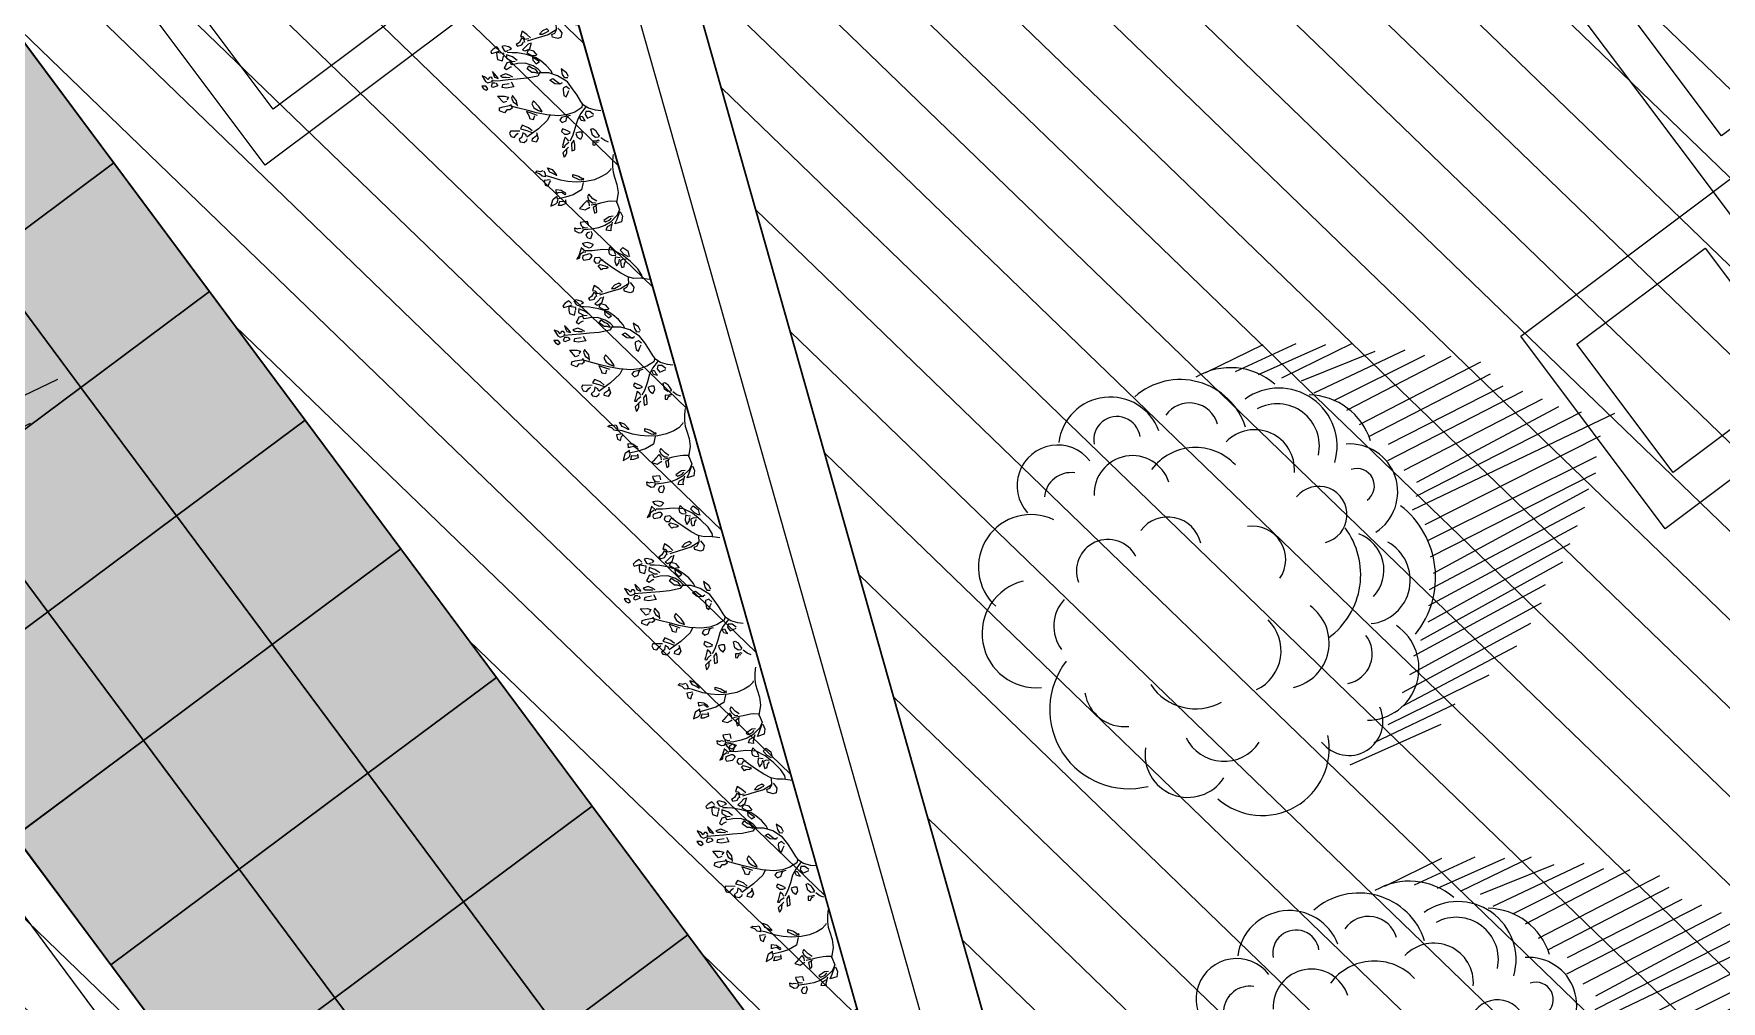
# Model space of a CAD drawing. Header units: millimetres. Extents: x 60.6 to 115.2, y 47.4 to 73.6.
# Drawn here: x 71.771 to 75.982, y 52.344 to 54.758 of the extents above; entities that cross this region are included whole.
import ezdxf

# ---------------------------------------------------------------- set-up
doc = ezdxf.new("R2010")
doc.units = ezdxf.units.MM
for name, color, linetype in [('3', 4, 'Continuous'), ('sculptures', 7, 'Continuous'), ('tree 3', 96, 'Continuous'), ('trees', 118, 'Continuous')]:
    doc.layers.add(name, color=color, linetype=linetype)
doc.layers.add('hatch 3', color=7, linetype='Continuous', true_color=0x57792a)
doc.layers.add('paving', color=251, linetype='Continuous', lineweight=30)
doc.layers.add('road', color=7, linetype='Continuous', lineweight=30)
doc.styles.get("Standard").update_dxf_attribs({"font": 'arial.ttf'})
pattern_1 = [(136, (-529.26526, -497.64566), (-0.110277016, -0.114195193), [])]

# ---------------------------------------------------------------- blocks, each defined once
blk = doc.blocks.new('ghgh')
at = {"layer": 'paving'}
h = blk.add_hatch(color=9, dxfattribs=at)
h.set_gradient(color1=(183, 211, 215), color2=(232, 241, 242), rotation=45, one_color=1, tint=0.93, name='SPHERICAL')
h.paths.add_polyline_path([(697.662, 576.0504), (698.062, 576.0504), (698.062, 576.4504), (697.662, 576.4504)])
h = blk.add_hatch(color=9, dxfattribs=at)
h.set_gradient(color1=(183, 211, 215), color2=(232, 241, 242), rotation=45, one_color=1, tint=0.93, name='SPHERICAL')
h.paths.add_polyline_path([(698.062, 576.0504), (698.462, 576.0504), (698.462, 576.4504), (698.062, 576.4504)])
h = blk.add_hatch(color=9, dxfattribs=at)
h.set_gradient(color1=(183, 211, 215), color2=(232, 241, 242), rotation=45, one_color=1, tint=0.93, name='SPHERICAL')
h.paths.add_polyline_path([(698.462, 576.0504), (698.862, 576.0504), (698.862, 576.4504), (698.462, 576.4504)])
for points in [[(697.662, 576.0504), (698.062, 576.0504), (698.062, 576.4504), (697.662, 576.4504)], [(698.062, 576.0504), (698.462, 576.0504), (698.462, 576.4504), (698.062, 576.4504)], [(698.462, 576.0504), (698.862, 576.0504), (698.862, 576.4504), (698.462, 576.4504)]]:
    blk.add_lwpolyline(points, close=True, dxfattribs=at)
blk = doc.blocks.new('SHADOW2')
at = {"color": 250}
for p, q in [((6.317, -0.452), (7.12, -1.952)), ((6.379, -1.246), (7.182, -2.834)), ((6.317, -1.864), (7.182, -3.628)), ((6.256, -2.481), (7.243, -4.334)), ((6.194, -3.011), (7.058, -4.951)), ((5.885, -3.364), (7.12, -5.745)), ((5.7, -3.893), (6.996, -6.275)), ((5.453, -4.246), (6.996, -6.98)), ((5.083, -4.599), (6.873, -7.774)), ((-3.992, -4.687), (-2.819, -7.069)), ((4.774, -4.863), (6.564, -8.039)), ((-3.375, -5.304), (-2.264, -7.422)), ((4.157, -5.393), (6.132, -8.921)), ((4.589, -5.393), (6.256, -8.392)), ((-2.881, -5.657), (-1.461, -8.304)), ((-2.387, -6.01), (-0.659, -9.009)), ((-2.017, -6.01), (-0.041, -9.362)), ((3.91, -5.834), (5.947, -9.451)), ((-1.523, -6.186), (0.514, -9.627)), ((2.86, -6.098), (5.638, -11.391)), ((3.231, -6.186), (5.638, -10.509)), ((3.601, -6.186), (5.762, -9.892)), ((-1.029, -6.275), (1.008, -9.715)), ((-0.597, -6.451), (1.626, -10.156)), ((2.49, -6.451), (5.021, -11.038)), ((-0.103, -6.628), (2.119, -10.333)), ((0.329, -6.628), (2.613, -10.509)), ((0.761, -6.628), (3.107, -10.686)), ((1.193, -6.716), (3.601, -10.774)), ((1.626, -6.628), (4.033, -10.95)), ((2.058, -6.539), (4.465, -10.95))]:
    blk.add_line(p, q, dxfattribs=at)
blk = doc.blocks.new('6343')
at = {"color": 92, "linetype": 'Continuous'}
for p, q in [((687.8927, 609.2989), (687.8863, 609.2946)), ((687.8926, 609.2881), (687.8927, 609.2989)), ((687.9187, 609.298), (687.9044, 609.2894)), ((687.9147, 609.2886), (687.9187, 609.298)), ((687.8267, 609.2425), (687.8317, 609.2549)), ((687.8317, 609.2549), (687.839, 609.2543)), ((687.8521, 609.2451), (687.8681, 609.2595)), ((687.8681, 609.2595), (687.8684, 609.2421)), ((687.8863, 609.2946), (687.8827, 609.2881)), ((687.8827, 609.2881), (687.8864, 609.2836)), ((687.8864, 609.2836), (687.8925, 609.2879)), ((687.8925, 609.2755), (687.8903, 609.2707)), ((687.8903, 609.2707), (687.895, 609.2581)), ((687.9001, 609.2728), (687.8925, 609.2755)), ((687.895, 609.2581), (687.9007, 609.2626)), ((687.9004, 609.2654), (687.9001, 609.2728)), ((687.9044, 609.2894), (687.9011, 609.2836)), ((687.9011, 609.2836), (687.9043, 609.2731)), ((687.9043, 609.2731), (687.9098, 609.2716)), ((687.9092, 609.2834), (687.9147, 609.2886)), ((687.9149, 609.2798), (687.9092, 609.2834)), ((687.911, 609.2718), (687.9151, 609.275)), ((687.9154, 609.2669), (687.9123, 609.2576)), ((687.9133, 609.2578), (687.9238, 609.2669)), ((687.9151, 609.275), (687.9149, 609.2798)), ((687.9196, 609.269), (687.9154, 609.2669)), ((687.9297, 609.2723), (687.9196, 609.269)), ((687.9238, 609.2669), (687.9297, 609.2723)), ((687.9597, 609.2598), (687.956, 609.2472)), ((687.9684, 609.2614), (687.9597, 609.2598)), ((687.9772, 609.2619), (687.9684, 609.2614)), ((687.9746, 609.2438), (687.9772, 609.2619)), ((687.9794, 609.2764), (687.9747, 609.2745)), ((687.9747, 609.2745), (687.9778, 609.2627)), ((687.9778, 609.2627), (687.9812, 609.2537)), ((687.9854, 609.2706), (687.9794, 609.2764)), ((687.9846, 609.2551), (687.9912, 609.2614)), ((687.9912, 609.2614), (687.9854, 609.2706)), ((687.7672, 609.2259), (687.7653, 609.2179)), ((687.7653, 609.2179), (687.7729, 609.2117)), ((687.7753, 609.2297), (687.7672, 609.2259)), ((687.7809, 609.2273), (687.7753, 609.2297)), ((687.7805, 609.2038), (687.7809, 609.2273)), ((687.8343, 609.2366), (687.8267, 609.2425)), ((687.8339, 609.2289), (687.8343, 609.2366)), ((687.8382, 609.2233), (687.8339, 609.2289)), ((687.8482, 609.2274), (687.8382, 609.2233)), ((687.839, 609.2543), (687.8416, 609.2457)), ((687.8416, 609.2457), (687.8446, 609.2295)), ((687.8446, 609.2295), (687.846, 609.2268)), ((687.8538, 609.2206), (687.8463, 609.2097)), ((687.8551, 609.2371), (687.8521, 609.2451)), ((687.8633, 609.2251), (687.8538, 609.2206)), ((687.8567, 609.2119), (687.8699, 609.2224)), ((687.8658, 609.2322), (687.8591, 609.2367)), ((687.8699, 609.2224), (687.8633, 609.2251)), ((687.8684, 609.2421), (687.8658, 609.2322)), ((687.8882, 609.2379), (687.8898, 609.2484)), ((687.8914, 609.2191), (687.8882, 609.2379)), ((687.8898, 609.2484), (687.8972, 609.2467)), ((687.9034, 609.2255), (687.8914, 609.2191)), ((687.8972, 609.2467), (687.9, 609.2306)), ((687.9154, 609.2382), (687.9149, 609.2279)), ((687.9156, 609.2468), (687.9154, 609.2382)), ((687.9154, 609.2215), (687.9193, 609.229)), ((687.9191, 609.2519), (687.9156, 609.2468)), ((687.9234, 609.2389), (687.9191, 609.2519)), ((687.9193, 609.229), (687.9234, 609.2389)), ((687.9385, 609.243), (687.9344, 609.2371)), ((687.9344, 609.2371), (687.9379, 609.2323)), ((687.9379, 609.2323), (687.9411, 609.2275)), ((687.945, 609.2392), (687.9385, 609.243)), ((687.9411, 609.2275), (687.9413, 609.2251)), ((687.951, 609.2366), (687.945, 609.2392)), ((687.9455, 609.2236), (687.9531, 609.2279)), ((687.9531, 609.2279), (687.951, 609.2366)), ((687.9624, 609.2372), (687.9549, 609.2231)), ((687.9549, 609.2231), (687.9556, 609.2156)), ((687.956, 609.2472), (687.9677, 609.2447)), ((687.9573, 609.2105), (687.9661, 609.2222)), ((687.9712, 609.2371), (687.9624, 609.2372)), ((687.9661, 609.2222), (687.9712, 609.2371)), ((687.9694, 609.2442), (687.9746, 609.2438)), ((687.982, 609.2434), (687.9798, 609.2386)), ((687.9798, 609.2386), (687.9826, 609.232)), ((687.9917, 609.249), (687.982, 609.2434)), ((687.9836, 609.2299), (687.9864, 609.2248)), ((687.9864, 609.2248), (687.9908, 609.2314)), ((687.9908, 609.2314), (687.9936, 609.2432)), ((687.9936, 609.2432), (687.9917, 609.249)), ((687.9971, 609.2127), (687.993, 609.2095)), ((688.0023, 609.2048), (687.9971, 609.2127)), ((688.0921, 609.2244), (688.0971, 609.2265)), ((688.0947, 609.2111), (688.0921, 609.2244)), ((688.0956, 609.2418), (688.0989, 609.2342)), ((688.104, 609.2364), (688.0956, 609.2418)), ((688.0971, 609.2265), (688.1044, 609.2262)), ((688.0989, 609.2342), (688.1083, 609.2335)), ((688.1197, 609.2319), (688.104, 609.2364)), ((688.1044, 609.2262), (688.1091, 609.213)), ((688.1083, 609.2335), (688.1146, 609.2244)), ((688.1091, 609.213), (688.1094, 609.2076)), ((688.1122, 609.221), (688.1142, 609.2203)), ((688.1142, 609.2203), (688.1236, 609.2311)), ((688.1236, 609.2311), (688.1197, 609.2319)), ((688.123, 609.2113), (688.1279, 609.2218)), ((688.1279, 609.2218), (688.1357, 609.2272)), ((688.1376, 609.2158), (688.1354, 609.2073)), ((688.1357, 609.2272), (688.1376, 609.2158)), ((687.7545, 609.203), (687.7528, 609.1928)), ((687.7528, 609.1928), (687.7582, 609.1867)), ((687.7532, 609.1633), (687.7557, 609.1734)), ((687.7598, 609.2059), (687.7545, 609.203)), ((687.7557, 609.1734), (687.7623, 609.1723)), ((687.7582, 609.1867), (687.7612, 609.1855)), ((687.7659, 609.1986), (687.7598, 609.2059)), ((687.7623, 609.1723), (687.7688, 609.1628)), ((687.7763, 609.1968), (687.7659, 609.1986)), ((687.767, 609.1874), (687.7721, 609.1892)), ((687.7721, 609.1892), (687.7763, 609.1968)), ((687.7729, 609.2117), (687.7761, 609.2077)), ((687.7826, 609.1866), (687.7774, 609.1743)), ((687.7813, 609.1733), (687.7891, 609.1826)), ((687.7869, 609.2025), (687.7826, 609.1866)), ((687.7954, 609.1977), (687.7869, 609.2025)), ((687.7891, 609.1826), (687.7954, 609.1977)), ((687.8119, 609.1795), (687.81, 609.1696)), ((687.8179, 609.1809), (687.8119, 609.1795)), ((687.8297, 609.1869), (687.8179, 609.1809)), ((687.8199, 609.1597), (687.8297, 609.1869)), ((687.8487, 609.1743), (687.8388, 609.1687)), ((687.8428, 609.2099), (687.8567, 609.2119)), ((687.8566, 609.17), (687.8487, 609.1743)), ((687.9271, 609.1671), (687.9273, 609.1739)), ((687.9273, 609.1739), (687.9365, 609.186)), ((687.9376, 609.1722), (687.9352, 609.1652)), ((687.9365, 609.186), (687.9441, 609.1811)), ((687.9441, 609.1811), (687.9376, 609.1722)), ((687.9575, 609.1718), (687.9487, 609.1629)), ((687.9541, 609.1557), (687.9657, 609.1727)), ((687.9657, 609.1727), (687.9575, 609.1718)), ((687.9764, 609.1867), (687.9695, 609.174)), ((687.9695, 609.174), (687.9707, 609.1628)), ((687.9837, 609.1825), (687.9764, 609.1867)), ((687.9802, 609.1912), (687.9839, 609.1969)), ((687.9854, 609.18), (687.9802, 609.1912)), ((687.9804, 609.169), (687.9837, 609.1825)), ((687.9839, 609.1969), (687.9909, 609.1897)), ((688.0014, 609.1754), (687.9854, 609.18)), ((687.9909, 609.1897), (687.9988, 609.1822)), ((687.993, 609.2095), (687.996, 609.1986)), ((687.996, 609.1986), (688.003, 609.1944)), ((687.9988, 609.1822), (688.0002, 609.1781)), ((688.0018, 609.1915), (688.0101, 609.1939)), ((688.0126, 609.1995), (688.0023, 609.2048)), ((688.0168, 609.1969), (688.0099, 609.1911)), ((688.0099, 609.1911), (688.0117, 609.1813)), ((688.0101, 609.1939), (688.0126, 609.1995)), ((688.0135, 609.1773), (688.0222, 609.1868)), ((688.0171, 609.2026), (688.0168, 609.1969)), ((688.03, 609.1982), (688.0171, 609.2026)), ((688.0222, 609.1868), (688.03, 609.1982)), ((688.0688, 609.1799), (688.0784, 609.1881)), ((688.0711, 609.1771), (688.0688, 609.1799)), ((688.0719, 609.1674), (688.0711, 609.1771)), ((688.0791, 609.1721), (688.0762, 609.167)), ((688.0784, 609.1881), (688.0824, 609.1838)), ((688.0824, 609.1838), (688.0791, 609.1721)), ((688.0911, 609.199), (688.0855, 609.1946)), ((688.0855, 609.1946), (688.086, 609.1859)), ((688.086, 609.1859), (688.0936, 609.1829)), ((688.0984, 609.1964), (688.0911, 609.199)), ((688.0923, 609.1774), (688.0996, 609.1855)), ((688.0936, 609.1829), (688.094, 609.1758)), ((688.1031, 609.2039), (688.0947, 609.2111)), ((688.0996, 609.1855), (688.0984, 609.1964)), ((688.1081, 609.208), (688.1031, 609.2039)), ((688.1249, 609.2067), (688.123, 609.2113)), ((688.1324, 609.2005), (688.1249, 609.2067)), ((688.1354, 609.2073), (688.1329, 609.2014)), ((687.6464, 609.1404), (687.6432, 609.1331)), ((687.6432, 609.1331), (687.6527, 609.1299)), ((687.6576, 609.1428), (687.6464, 609.1404)), ((687.6527, 609.1299), (687.6567, 609.1268)), ((687.6597, 609.1281), (687.6576, 609.1428)), ((687.6671, 609.141), (687.6685, 609.1483)), ((687.6743, 609.1405), (687.6671, 609.141)), ((687.6685, 609.1483), (687.6743, 609.1547)), ((687.6743, 609.1547), (687.6778, 609.1641)), ((687.682, 609.1442), (687.6743, 609.1405)), ((687.6758, 609.123), (687.6782, 609.1287)), ((687.6778, 609.1641), (687.6814, 609.1605)), ((687.6782, 609.1287), (687.689, 609.1353)), ((687.6814, 609.1605), (687.6801, 609.1524)), ((687.6801, 609.1524), (687.6825, 609.1456)), ((687.689, 609.1353), (687.6847, 609.1234)), ((687.7621, 609.1579), (687.7532, 609.1633)), ((687.7772, 609.1626), (687.7621, 609.1579)), ((687.7688, 609.1628), (687.7711, 609.1615)), ((687.81, 609.1696), (687.8196, 609.1665)), ((687.833, 609.1593), (687.8287, 609.1487)), ((687.8301, 609.1485), (687.8426, 609.1568)), ((687.8388, 609.1687), (687.833, 609.1593)), ((687.8426, 609.1568), (687.8566, 609.17)), ((687.8988, 609.1166), (687.9077, 609.1288)), ((687.9077, 609.1288), (687.9117, 609.1215)), ((687.9248, 609.1583), (687.9271, 609.1671)), ((687.9344, 609.165), (687.9248, 609.1583)), ((687.9487, 609.1629), (687.9544, 609.1548)), ((687.9704, 609.1607), (687.9804, 609.169)), ((688.0225, 609.1549), (688.0226, 609.1475)), ((688.0309, 609.1476), (688.0225, 609.1549)), ((688.0226, 609.1475), (688.0278, 609.1378)), ((688.0278, 609.1378), (688.0306, 609.1319)), ((688.0356, 609.1368), (688.0309, 609.1476)), ((688.0314, 609.1312), (688.0356, 609.1368)), ((688.0741, 609.164), (688.0719, 609.1674)), ((688.0778, 609.1658), (688.0741, 609.164)), ((688.0818, 609.1323), (688.0748, 609.1295)), ((688.0748, 609.1295), (688.0767, 609.1239)), ((688.0893, 609.1471), (688.0784, 609.1426)), ((688.0784, 609.1426), (688.0858, 609.1368)), ((688.0917, 609.1327), (688.0818, 609.1323)), ((688.0858, 609.1368), (688.0954, 609.1349)), ((688.1003, 609.1463), (688.0893, 609.1471)), ((688.0951, 609.1261), (688.0917, 609.1327)), ((688.0987, 609.1337), (688.1003, 609.1463)), ((688.1057, 609.1549), (688.1045, 609.1441)), ((688.1086, 609.1612), (688.1057, 609.1549)), ((688.1064, 609.1442), (688.1144, 609.1481)), ((688.107, 609.1238), (688.1177, 609.1333)), ((688.1177, 609.1626), (688.1086, 609.1612)), ((688.1144, 609.1481), (688.1259, 609.1592)), ((688.1259, 609.1592), (688.1177, 609.1626)), ((688.1177, 609.1333), (688.1249, 609.1268)), ((687.5934, 609.1263), (687.5997, 609.1138)), ((687.6089, 609.1223), (687.5934, 609.1263)), ((687.595, 609.1073), (687.6058, 609.1041)), ((687.5954, 609.1), (687.595, 609.1073)), ((687.5999, 609.089), (687.5954, 609.1)), ((687.5997, 609.1138), (687.6038, 609.1098)), ((687.6094, 609.0902), (687.5999, 609.089)), ((687.6038, 609.1098), (687.6098, 609.1088)), ((687.6058, 609.1041), (687.6052, 609.0956)), ((687.6052, 609.0956), (687.6057, 609.089)), ((687.6103, 609.121), (687.6089, 609.1223)), ((687.618, 609.1107), (687.6103, 609.121)), ((687.6113, 609.1103), (687.618, 609.1107)), ((687.622, 609.0915), (687.6268, 609.0977)), ((687.6252, 609.0894), (687.622, 609.0915)), ((687.6248, 609.1128), (687.6354, 609.1132)), ((687.6266, 609.1079), (687.6248, 609.1128)), ((687.628, 609.099), (687.6266, 609.1079)), ((687.6268, 609.0977), (687.628, 609.099)), ((687.6298, 609.0957), (687.6271, 609.0901)), ((687.6338, 609.1005), (687.6298, 609.0957)), ((687.6354, 609.1132), (687.6338, 609.1005)), ((687.6729, 609.113), (687.6694, 609.1126)), ((687.6708, 609.1134), (687.6758, 609.123)), ((687.6847, 609.1234), (687.6729, 609.113)), ((687.727, 609.0965), (687.7161, 609.0933)), ((687.7161, 609.0933), (687.7187, 609.0904)), ((687.7187, 609.0904), (687.726, 609.0869)), ((687.726, 609.0869), (687.7373, 609.0866)), ((687.7409, 609.0823), (687.727, 609.0965)), ((687.7411, 609.0978), (687.7408, 609.0927)), ((687.7408, 609.0927), (687.7468, 609.0896)), ((687.7463, 609.0963), (687.7411, 609.0978)), ((687.7594, 609.0929), (687.7463, 609.0963)), ((687.7468, 609.0896), (687.7532, 609.0816)), ((687.7657, 609.0909), (687.7594, 609.0929)), ((687.7601, 609.0847), (687.7657, 609.0909)), ((687.7801, 609.1), (687.7735, 609.0924)), ((687.7735, 609.0924), (687.7736, 609.0849)), ((687.777, 609.0778), (687.7821, 609.087)), ((687.7863, 609.0977), (687.7801, 609.1)), ((687.7821, 609.087), (687.7863, 609.0977)), ((687.8083, 609.1043), (687.8022, 609.0982)), ((687.8022, 609.0982), (687.8063, 609.0884)), ((687.8063, 609.0884), (687.8132, 609.0874)), ((687.8145, 609.1003), (687.8083, 609.1043)), ((687.8132, 609.0874), (687.8174, 609.0844)), ((687.8178, 609.086), (687.8145, 609.1003)), ((687.8701, 609.094), (687.866, 609.0881)), ((687.866, 609.0881), (687.8754, 609.0843)), ((687.8837, 609.096), (687.8701, 609.094)), ((687.8883, 609.0958), (687.8837, 609.096)), ((687.8857, 609.0801), (687.8921, 609.088)), ((687.8921, 609.088), (687.8883, 609.0958)), ((687.8981, 609.1051), (687.8988, 609.1166)), ((687.9016, 609.0982), (687.8981, 609.1051)), ((687.9117, 609.1215), (687.8993, 609.1053)), ((687.8993, 609.1053), (687.8994, 609.1005)), ((687.9223, 609.0979), (687.9144, 609.0929)), ((687.9144, 609.0929), (687.9147, 609.0844)), ((687.9168, 609.0829), (687.9264, 609.0876)), ((687.9359, 609.101), (687.9223, 609.0979)), ((687.9264, 609.0876), (687.9359, 609.101)), ((688.0118, 609.1089), (688.0155, 609.1227)), ((688.0143, 609.1016), (688.0118, 609.1089)), ((688.0258, 609.0994), (688.0143, 609.1016)), ((688.0155, 609.1227), (688.0218, 609.1242)), ((688.0218, 609.1242), (688.0252, 609.1168)), ((688.0252, 609.1168), (688.0335, 609.1124)), ((688.0332, 609.1049), (688.0258, 609.0994)), ((688.0376, 609.109), (688.0332, 609.1049)), ((688.0767, 609.1239), (688.0846, 609.1229)), ((688.0846, 609.1229), (688.0909, 609.1182)), ((688.0943, 609.1186), (688.0951, 609.1261)), ((688.1014, 609.1128), (688.107, 609.1238)), ((688.1054, 609.1121), (688.1018, 609.1105)), ((688.116, 609.1142), (688.1054, 609.1121)), ((688.1249, 609.1268), (688.116, 609.1142)), ((687.5259, 609.0559), (687.5314, 609.0661)), ((687.527, 609.0508), (687.5259, 609.0559)), ((687.5337, 609.0459), (687.527, 609.0508)), ((687.5314, 609.0661), (687.5398, 609.0667)), ((687.5407, 609.0479), (687.5337, 609.0459)), ((687.5398, 609.0667), (687.5371, 609.0609)), ((687.5371, 609.0609), (687.5391, 609.0559)), ((687.5391, 609.0559), (687.5381, 609.0506)), ((687.542, 609.0473), (687.5398, 609.0412)), ((687.5456, 609.0507), (687.542, 609.0473)), ((687.553, 609.0533), (687.5456, 609.0507)), ((687.5551, 609.0349), (687.553, 609.0533)), ((687.5878, 609.0549), (687.5844, 609.0411)), ((687.592, 609.0508), (687.5878, 609.0549)), ((687.5987, 609.0448), (687.592, 609.0508)), ((687.6079, 609.0361), (687.5987, 609.0448)), ((687.6581, 609.0507), (687.6591, 609.0555)), ((687.6623, 609.0439), (687.6581, 609.0507)), ((687.6634, 609.0494), (687.659, 609.044)), ((687.6591, 609.0555), (687.6665, 609.072)), ((687.6685, 609.0577), (687.6634, 609.0494)), ((687.6665, 609.072), (687.6727, 609.0719)), ((687.6727, 609.0719), (687.6685, 609.0577)), ((687.7497, 609.075), (687.7314, 609.074)), ((687.7314, 609.074), (687.7341, 609.0665)), ((687.7341, 609.0665), (687.7477, 609.067)), ((687.7477, 609.067), (687.7582, 609.0691)), ((687.7581, 609.0696), (687.7497, 609.075)), ((687.7557, 609.0817), (687.7601, 609.0847)), ((687.7599, 609.0528), (687.7652, 609.0598)), ((687.7683, 609.0483), (687.7599, 609.0528)), ((687.7652, 609.0598), (687.7743, 609.0632)), ((687.7791, 609.0494), (687.7683, 609.0483)), ((687.7736, 609.0849), (687.7763, 609.0781)), ((687.7765, 609.0633), (687.7793, 609.0555)), ((687.7793, 609.0555), (687.7791, 609.0494)), ((687.8054, 609.0405), (687.8076, 609.0505)), ((687.8105, 609.0446), (687.807, 609.0416)), ((687.8076, 609.0505), (687.8164, 609.0547)), ((687.8184, 609.0485), (687.8105, 609.0446)), ((687.8164, 609.0547), (687.8184, 609.0485)), ((687.8202, 609.0773), (687.8178, 609.086)), ((687.8754, 609.0843), (687.8818, 609.0813)), ((687.5124, 609.028), (687.5135, 609.0344)), ((687.5243, 609.0238), (687.5124, 609.028)), ((687.5135, 609.0344), (687.5209, 609.038)), ((687.5209, 609.038), (687.5281, 609.034)), ((687.5314, 609.0264), (687.5243, 609.0238)), ((687.5281, 609.034), (687.5299, 609.0289)), ((687.5398, 609.0412), (687.5405, 609.0355)), ((687.5446, 609.0318), (687.5551, 609.0349)), ((687.5904, 609.0206), (687.5758, 609.0173)), ((687.5758, 609.0173), (687.5787, 609.0121)), ((687.5787, 609.0121), (687.5964, 609.0133)), ((687.5844, 609.0411), (687.5888, 609.0336)), ((687.5888, 609.0336), (687.5912, 609.0294)), ((687.5959, 609.0117), (687.5904, 609.0206)), ((687.5945, 609.0304), (687.6017, 609.0313)), ((687.6017, 609.0313), (687.6079, 609.0361)), ((687.6098, 609.0325), (687.6021, 609.0229)), ((687.6021, 609.0229), (687.6024, 609.0154)), ((687.6057, 609.0118), (687.6121, 609.0217)), ((687.6174, 609.0353), (687.6098, 609.0325)), ((687.6121, 609.0217), (687.6232, 609.032)), ((687.6232, 609.032), (687.6174, 609.0353)), ((687.7465, 609.0216), (687.7455, 609.0167)), ((687.7455, 609.0167), (687.7529, 609.0126)), ((687.7559, 609.0216), (687.7465, 609.0216)), ((687.7529, 609.0126), (687.7541, 609.008)), ((687.7554, 609.0138), (687.7559, 609.0216)), ((687.758, 609.0082), (687.7554, 609.0138)), ((687.7564, 609.0049), (687.758, 609.0082)), ((687.765, 609.015), (687.7708, 609.0226)), ((687.766, 609.0079), (687.765, 609.015)), ((687.7705, 609.0057), (687.766, 609.0079)), ((687.7769, 609.0116), (687.7696, 609.0065)), ((687.7708, 609.0226), (687.7858, 609.0265)), ((687.7827, 609.0146), (687.7769, 609.0116)), ((687.7875, 609.022), (687.7827, 609.0146)), ((687.7858, 609.0265), (687.7875, 609.022)), ((687.822, 609.0413), (687.8134, 609.0348)), ((687.8134, 609.0348), (687.8198, 609.0198)), ((687.8298, 609.0393), (687.822, 609.0413)), ((687.8224, 609.0199), (687.83, 609.0293)), ((687.83, 609.0293), (687.8298, 609.0393)), ((687.5323, 608.9767), (687.5335, 608.9889)), ((687.5383, 608.977), (687.5323, 608.9767)), ((687.5335, 608.9889), (687.5388, 608.9872)), ((687.5537, 608.9734), (687.5383, 608.977)), ((687.5388, 608.9872), (687.5426, 608.9852)), ((687.5426, 608.9852), (687.5485, 608.9745)), ((687.5497, 608.9665), (687.5615, 608.9614)), ((687.5549, 608.95), (687.5497, 608.9665)), ((687.5578, 608.9945), (687.5543, 608.99)), ((687.5543, 608.99), (687.5594, 608.9791)), ((687.5673, 608.9808), (687.5578, 608.9945)), ((687.5594, 608.9791), (687.5645, 608.9749)), ((687.585, 608.9549), (687.5709, 608.9607)), ((687.6879, 608.9768), (687.6843, 608.978)), ((687.5683, 608.948), (687.5549, 608.95)), ((687.58, 608.9533), (687.5683, 608.948))]:
    blk.add_line(p, q, dxfattribs=at)
at = {"color": 33, "linetype": 'Continuous'}
for p, q in [((687.9066, 609.2534), (687.9053, 609.2744)), ((687.8391, 609.2106), (687.8433, 609.2252)), ((687.9085, 609.2329), (687.9066, 609.2534)), ((687.9106, 609.2102), (687.9085, 609.2329)), ((687.9758, 609.21), (687.9764, 609.2232)), ((687.9764, 609.2232), (687.9767, 609.2353)), ((688.1164, 609.2032), (688.1166, 609.2189)), ((687.8267, 609.1623), (687.832, 609.1831)), ((687.832, 609.1831), (687.8391, 609.2106)), ((687.9126, 609.1859), (687.9106, 609.2102)), ((687.9182, 609.1594), (687.9126, 609.1859)), ((687.9646, 609.1645), (687.9716, 609.1875)), ((687.9716, 609.1875), (687.9758, 609.21)), ((688.0859, 609.1702), (688.093, 609.1796)), ((688.1193, 609.1767), (688.1164, 609.2032)), ((688.1177, 609.151), (688.1193, 609.1767)), ((687.6586, 609.1025), (687.6669, 609.1289)), ((687.6669, 609.1289), (687.6689, 609.1384)), ((687.8193, 609.1067), (687.8215, 609.1362)), ((687.8215, 609.1362), (687.8267, 609.1623)), ((687.9271, 609.1538), (687.9182, 609.1594)), ((687.9312, 609.1258), (687.9449, 609.1381)), ((687.9449, 609.1381), (687.9563, 609.1518)), ((687.9563, 609.1518), (687.9646, 609.1645)), ((688.051, 609.1142), (688.0603, 609.1321)), ((688.0603, 609.1321), (688.074, 609.153)), ((688.074, 609.153), (688.0859, 609.1702)), ((688.0893, 609.1075), (688.1063, 609.1285)), ((688.1063, 609.1285), (688.1177, 609.151)), ((687.6552, 609.0839), (687.6586, 609.1025)), ((687.8219, 609.0854), (687.8193, 609.1067)), ((687.9231, 609.1221), (687.9312, 609.1258)), ((688.0476, 609.0993), (688.051, 609.1142)), ((688.0483, 609.0836), (688.0476, 609.0993)), ((688.0559, 609.0797), (688.0712, 609.0893)), ((688.0712, 609.0893), (688.0893, 609.1075)), ((687.6535, 609.0632), (687.6552, 609.0839)), ((687.6551, 609.0392), (687.6535, 609.0632)), ((687.7682, 609.0726), (687.756, 609.0792)), ((687.7896, 609.0657), (687.7682, 609.0726)), ((687.8084, 609.0604), (687.7896, 609.0657)), ((687.8238, 609.0525), (687.8084, 609.0604)), ((687.8284, 609.0667), (687.8219, 609.0854)), ((687.8415, 609.0389), (687.8238, 609.0525)), ((687.8396, 609.0493), (687.8284, 609.0667)), ((687.847, 609.048), (687.8396, 609.0493)), ((688.045, 609.0602), (688.0483, 609.0836)), ((688.0468, 609.0781), (688.0559, 609.0797)), ((687.5363, 609.0252), (687.5345, 609.0434)), ((687.5399, 609.0073), (687.5363, 609.0252)), ((687.5455, 608.9918), (687.5399, 609.0073)), ((687.6594, 609.0179), (687.6551, 609.0392)), ((687.6674, 608.9999), (687.6594, 609.0179)), ((687.7572, 608.9922), (687.7644, 609.0022)), ((687.5539, 608.9781), (687.5455, 608.9918)), ((687.5709, 608.9607), (687.5539, 608.9781)), ((687.5615, 608.9614), (687.5806, 608.9548)), ((687.5683, 608.971), (687.5673, 608.9808)), ((687.603, 608.9622), (687.585, 608.9549)), ((687.6746, 608.9874), (687.6674, 608.9999)), ((687.6843, 608.978), (687.6746, 608.9874)), ((687.7534, 608.9825), (687.7572, 608.9922))]:
    blk.add_line(p, q, dxfattribs=at)
for points in [[(687.9259, 609.1496), (687.9354, 609.1586), (687.9434, 609.1706), (687.95, 609.1904), (687.9494, 609.2091), (687.9464, 609.2228)], [(687.8206, 609.1288), (687.8082, 609.1345), (687.7866, 609.1576), (687.7655, 609.1866)], [(688.0501, 609.1137), (688.0339, 609.1131), (688.0213, 609.1329), (688.0119, 609.1641), (688.0054, 609.1853)], [(687.8314, 609.0022), (687.8328, 609.0151), (687.8378, 609.033), (687.8453, 609.0448), (687.8551, 609.0519), (687.8702, 609.061), (687.8863, 609.0722), (687.9035, 609.0854), (687.9189, 609.1097), (687.9259, 609.1319), (687.9259, 609.1549)], [(687.653, 609.0461), (687.6342, 609.0504), (687.6222, 609.0706), (687.6164, 609.0898), (687.6111, 609.1101)], [(687.6054, 608.9619), (687.6059, 608.9765), (687.6049, 608.9841), (687.6013, 609.0025), (687.5989, 609.0112), (687.5958, 609.0261)], [(687.7227, 608.9714), (687.7176, 608.9721), (687.7051, 608.9731), (687.6919, 608.973), (687.6788, 608.9713), (687.6661, 608.9676), (687.6477, 608.9615), (687.6279, 608.9588), (687.602, 608.9631)]]:
    blk.add_lwpolyline(points, dxfattribs=at)
blk = doc.blocks.new('LCPLSH01')
for centre, radius, start, end in [((0.446, 3.412), 1.847, 346.3016, 127.937), ((-1.236, 3.811), 1, 15.0372, 170.806), ((-2.761, 2.978), 1.563, 72.5978, 215.2219), ((3.142, 2.675), 1.261, 307.769, 119.5954), ((-1.668, 2.713), 0.987, 50.3249, 170.5642), ((0.759, 2.965), 0.934, 32.9254, 120.2819), ((-0.459, 1.628), 1.247, 57.1399, 143.1153), ((2.006, 1.978), 0.912, 340.8702, 60.9139), ((-4.35, 1.579), 0.796, 61.2889, 228.7431), ((3.88, 1.31), 1.227, 268.3457, 71.8076), ((-1.319, 1.127), 1.005, 139.5951, 249.8131), ((-4.238, 0.277), 1.209, 114.2326, 259.6453), ((-2.216, 0.527), 1.063, 126.6685, 258.2542), ((2.206, 0.663), 0.736, 231.9505, 44.6702), ((-3.568, 0.205), 0.702, 124.7304, 241.9446), ((4.087, -0.68), 0.946, 241.471, 65.953), ((-1.551, -0.917), 1.819, 150.2854, 240.9902), ((3.674, -0.514), 0.622, 285.9189, 18.6962), ((-3.393, -1.595), 1.016, 119.7847, 265.1379), ((1.124, -0.337), 0.788, 217.1947, 347.0018), ((-2.9, -1.453), 2.114, 165.2089, 256.0533), ((-0.759, -0.953), 0.78, 169.7035, 302.4573), ((2.415, -1.209), 0.895, 222.2016, 26.267), ((-2.841, -1.611), 0.899, 160.5724, 273.7597), ((0.995, -1.632), 1.276, 247.012, 347.4342), ((3.313, -1.958), 1.211, 224.5472, 16.6452), ((3.258, -2.217), 0.543, 212.3243, 34.4884), ((-1.748, -2.534), 0.663, 127.7327, 344.8714), ((-2.195, -3.318), 1.117, 146.83, 298.3035), ((-2.293, -3.51), 0.405, 149.5216, 313.5871), ((0.043, -2.894), 0.926, 199.638, 340.362), ((1.831, -2.637), 1.602, 221.7693, 335.3394), ((1.786, -3.073), 0.677, 219.6109, 348.6961), ((-0.254, -3.617), 1.355, 187.9214, 329.6272), ((-0.215, -3.606), 0.983, 191.6192, 322.6233), ((0.88, -3.381), 1.586, 253.3841, 324.4756), ((-1.003, -3.58), 1.538, 221.5755, 292.667)]:
    blk.add_arc(centre, radius, start, end)
at = {"flags": 1}
for tag, p in [('SIZE', (-1.268, 1.069)), ('ITEM', (-1.268, 0.212))]:
    blk.add_attdef(tag, p, '', height=0.5, dxfattribs=at)
blk = doc.blocks.new('FRWN', base_point=(2236.4, 2183.1))
for centre, radius, start, end in [((2474.2, 2145.2), 240.8, 170.9581, 208.6359), ((-1131.5, 1522.6), 3432, 8.4988, 11.0952)]:
    blk.add_arc(centre, radius, start, end)
blk = doc.blocks.new('FAN-FRWN', base_point=(2236.4, 2187.1))
for centre, radius, start, end in [((5601.5, 1522.6), 3432, 168.9048, 171.5012), ((1995.8, 2145.2), 240.8, 331.3641, 9.0419), ((2775, 2087.8), 547, 169.9704, 188.1863), ((2474.2, 2145.2), 240.8, 170.9581, 208.6359), ((1712.1, 2104.9), 530.1, 349.6777, 8.479), ((-1131.5, 1522.6), 3432, 8.4988, 11.0952)]:
    blk.add_arc(centre, radius, start, end)
for p, xscale, yscale, rotation in [((2233.6, 2183.1), -0.7, 0.7, 285.3139847964163), ((2233.6, 2183.1), -0.6, 0.6, 262.5248729788206), ((2236.4, 2183.1), 0.6, 0.6, 97.47512702117939), ((2236.4, 2183.1), 0.7, 0.7, 74.68601520358378), ((2233.6, 2183.1), -0.75, 0.75, 301.9977079444358), ((2233.6, 2183.1), -0.8, 0.8, 316.8002169681991), ((2233.6, 2183.1), -0.85, 0.85, 333.3396816587502), ((2236.4, 2183.1), 0.85, 0.85, 26.6603183412499), ((2236.4, 2183.1), 0.8, 0.8, 43.19978303180093), ((2236.4, 2183.1), 0.75, 0.75, 58.0022920555642), ((2233.6, 2183.1), -0.9, 0.9, 346.3602519384186), ((2236.4, 2183.1), 0.9, 0.9, 13.63974806158141)]:
    blk.add_blockref('FRWN', p, dxfattribs=dict(xscale=xscale, yscale=yscale, rotation=rotation))
blk = doc.blocks.new('LCPLTR17')
for radius in [1.286, 1.068, 0.852]:
    blk.add_circle((0.038, -0.007), radius)
at = {"xscale": 0.02777775, "zscale": 0.05555549999999999}
for p, yscale, rotation in [((-0.155, 1.324), 0.0333333, 173.9653891846502), ((-1.309, 0.271), 0.0333333, 241.9002880170951), ((1.239, 0.431), 0.0333333, 103.493212329865), ((0.746, -1.048), 0.02777775, 56.19521290221859), ((-0.662, -1.117), 0.0333333, 321.5582203571314)]:
    blk.add_blockref('FAN-FRWN', p, dxfattribs=dict(at, yscale=yscale, rotation=rotation))
at = {"flags": 1}
for tag, p in [('SIZE', (3.539, 4.802)), ('ITEM', (3.539, 3.945))]:
    blk.add_attdef(tag, p, '', height=0.5, dxfattribs=at)
blk = doc.blocks.new('3434')
at = {"layer": 'sculptures', "color": 1}
blk.add_lwpolyline([(690.267, 609.9988), (689.7867, 609.6391), (689.427, 610.1193), (689.9073, 610.479)], close=True, dxfattribs=at)
at = {"layer": 'sculptures'}
blk.add_lwpolyline([(690.127, 610.0189), (689.8068, 609.7791), (689.567, 610.0992), (689.8872, 610.339)], close=True, dxfattribs=at)

msp = doc.modelspace()

# ---------------------------------------------------------------- hatches: boundary and pattern name
at = {"layer": 'hatch 3', "linetype": 'Continuous'}
h = msp.add_hatch(dxfattribs=at)
h.set_pattern_fill('ANSI31', color=256, scale=0.05, angle=91, style=0)
h.set_pattern_definition(pattern_1)
h.paths.add_polyline_path([(72.6791, 51.4727), (72.5186, 51.3533), (73.9739, 49.3973), (71.8361, 48.8254), (70.5853, 48.4908), (68.5714, 52.8425), (67.4442, 55.2783), (65.359, 59.7842), (64.1587, 62.378), (63.4893, 63.8244), (64.5927, 62.3413), (65.3888, 61.2713), (68.3356, 57.3106), (70.992, 53.7403)])
h = msp.add_hatch(dxfattribs=at)
h.set_pattern_fill('ANSI31', color=256, scale=0.05, angle=91, style=0)
h.set_pattern_definition(pattern_1)
h.paths.add_polyline_path([(81.7841, 50.394), (78.4717, 50.2867), (77.2001, 50.2455), (75.7991, 50.2001), (75.5229, 50.1912), (74.7533, 51.2089), (74.2733, 51.8436), (74.0548, 52.6154), (73.4771, 54.6562), (73.081, 56.0558), (72.7361, 57.2741), (72.4972, 58.1181), (72.2881, 58.8567), (74.3477, 60.389), (77.3323, 56.3775), (79.0037, 54.1311)])
h = msp.add_hatch(dxfattribs=at)
h.set_pattern_fill('ANSI31', color=256, scale=0.05, angle=91, style=0)
h.set_pattern_definition(pattern_1)
h.paths.add_polyline_path([(73.8252, 52.3253), (73.6419, 52.189), (69.3694, 57.9315), (71.7391, 59.6946), (73.4239, 53.7427), (73.7266, 52.6734)])

# ---------------------------------------------------------------- linework, layer by layer
at = {"layer": '3', "color": 251, "linetype": 'Continuous', "lineweight": 18}
msp.add_line((74.7184, 48.5643), (63.2572, 63.9689), dxfattribs=at)
msp.add_lwpolyline([(81.8931, 50.2475), (75.4501, 50.0387), (74.1367, 51.7756), (71.8387, 59.8934)], dxfattribs=at)
at = {"layer": 'hatch 3', "linetype": 'Continuous'}
for points in [[(72.6791, 51.4727), (72.5186, 51.3533), (73.9739, 49.3973), (71.8361, 48.8254), (70.5853, 48.4908), (68.5714, 52.8425), (67.4442, 55.2783), (65.359, 59.7842), (64.1587, 62.378), (63.4893, 63.8244), (64.5927, 62.3413), (65.3888, 61.2713), (68.3356, 57.3106), (70.992, 53.7403), (72.6791, 51.4727)], [(81.7841, 50.394), (78.4717, 50.2867), (77.2001, 50.2455), (75.7991, 50.2001), (75.5229, 50.1912), (74.7533, 51.2089), (74.2733, 51.8436), (74.0548, 52.6154), (73.4771, 54.6562), (73.081, 56.0558), (72.7361, 57.2741), (72.4972, 58.1181), (72.2881, 58.8567), (74.3477, 60.389), (77.3323, 56.3775), (79.0037, 54.1311), (81.7841, 50.394)], [(73.8252, 52.3253), (73.6419, 52.189), (69.3694, 57.9315), (71.7391, 59.6946), (73.4239, 53.7427), (73.7266, 52.6734), (73.8252, 52.3253)]]:
    msp.add_lwpolyline(points, close=True, dxfattribs=at)
at = {"layer": 'paving', "color": 139}
for p, q in [((72.6791, 51.4727), (63.4893, 63.8244)), ((73.9877, 51.751), (71.7391, 59.6946)), ((73.6419, 52.189), (69.3694, 57.9315))]:
    msp.add_line(p, q, dxfattribs=at)
for points in [[(81.7841, 50.394), (75.5229, 50.1912), (74.2733, 51.8436), (71.9967, 59.8862)], [(81.6027, 50.088), (75.3773, 49.8863), (74, 51.7076), (71.7391, 59.6946)]]:
    msp.add_lwpolyline(points, dxfattribs=at)

# ---------------------------------------------------------------- block references
at = {"layer": 'paving', "color": 139, "rotation": 36.64966881999626}
for p in [(-144.8704, -824.8951), (-144.6316, -825.216), (-144.3928, -825.5369), (-144.154, -825.8578), (-143.9153, -826.1788), (-143.6765, -826.4997), (-143.4377, -826.8206), (-143.199, -827.1415)]:
    msp.add_blockref('ghgh', p, dxfattribs=at)
at = {"layer": 'road', "color": 139, "rotation": 90}
for p in [(682.4676, -634.9974), (686.0812, -635.0639), (685.9606, -635.9038)]:
    msp.add_blockref('3434', p, dxfattribs=at)
at = {"layer": 'tree 3', "rotation": 90}
for p in [(682.1877, -633.2659), (682.3677, -633.8999), (682.5432, -634.5446), (682.7246, -635.1496)]:
    msp.add_blockref('6343', p, dxfattribs=at)
at = {"layer": 'trees'}
for name, p, xscale, yscale, zscale, rotation in [('SHADOW2', (69.7255, 52.9489), 0.1816539283088449, 0.1816539283088449, 0.1816539283088449, 87.88648265636695), ('LCPLSH01', (74.6958, 53.3863), 0.1070057609012838, 0.1070057609012838, 0.1070057609012838, 155.9999999999989), ('SHADOW2', (74.6312, 53.3235), 0.09356068732658014, 0.09356068732658014, 0.09356068732658014, 87.88648265642425), ('LCPLSH01', (75.1424, 52.1054), 0.1070057609012838, 0.1070057609012838, 0.1070057609012838, 155.9999999999989), ('SHADOW2', (75.0777, 52.0427), 0.09356068732658014, 0.09356068732658014, 0.09356068732658014, 87.88648265642425), ('LCPLTR17', (76.225, 51.1259), 0.1216859869785769, 0.1216859869785769, 0.1216859869785769, 60.83681349381507)]:
    msp.add_blockref(name, p, dxfattribs=dict(at, xscale=xscale, yscale=yscale, zscale=zscale, rotation=rotation))

doc.saveas('drawing.dxf')
